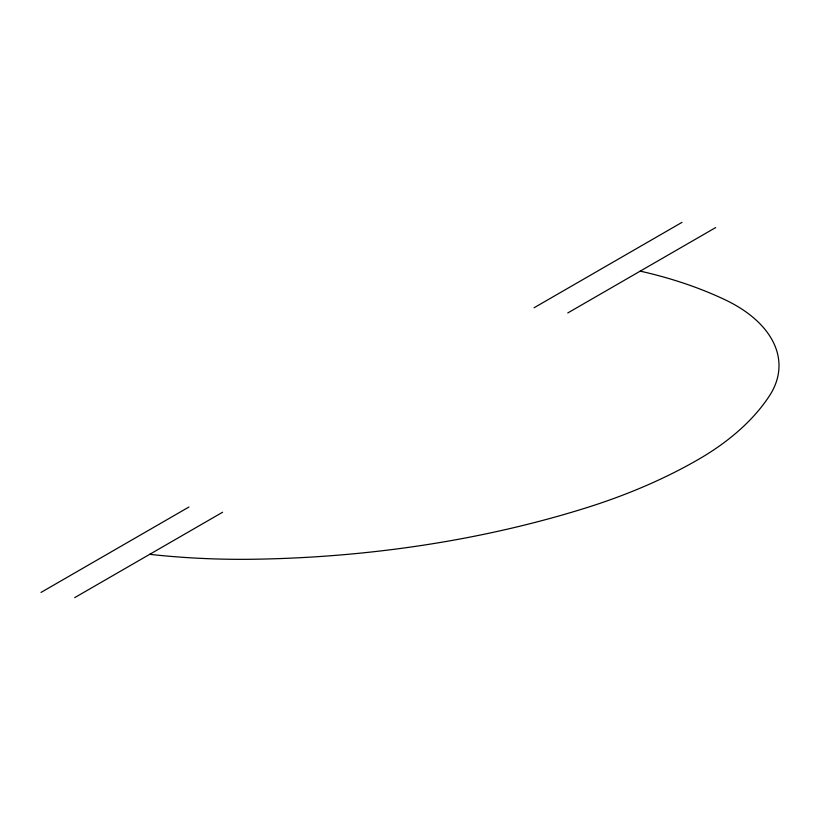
<?xml version="1.0" encoding="UTF-8"?>
<svg xmlns="http://www.w3.org/2000/svg" width="820" height="820" viewBox="0 0 820 820"><rect width="100%" height="100%" fill="white"/><g stroke="black" fill="none" stroke-linecap="round" stroke-linejoin="round"><path stroke-width="1.23" d="M41 592.429L188.928 507.026M534.076 307.756L682.004 222.353M74.681 597.647L222.599 512.244M567.758 312.973L715.675 227.57M149.701 554.33A487.961 281.721 0 0 0 254.456 559.23A737.18 425.611 0 0 0 585.695 507.99A487.961 281.721 0 0 0 698.281 459.497A311.569 179.877 0 0 0 769.498 395.752A147.743 85.3 0 0 0 724.921 299.7A311.569 179.877 0 0 0 640.215 271.133"/></g></svg>
